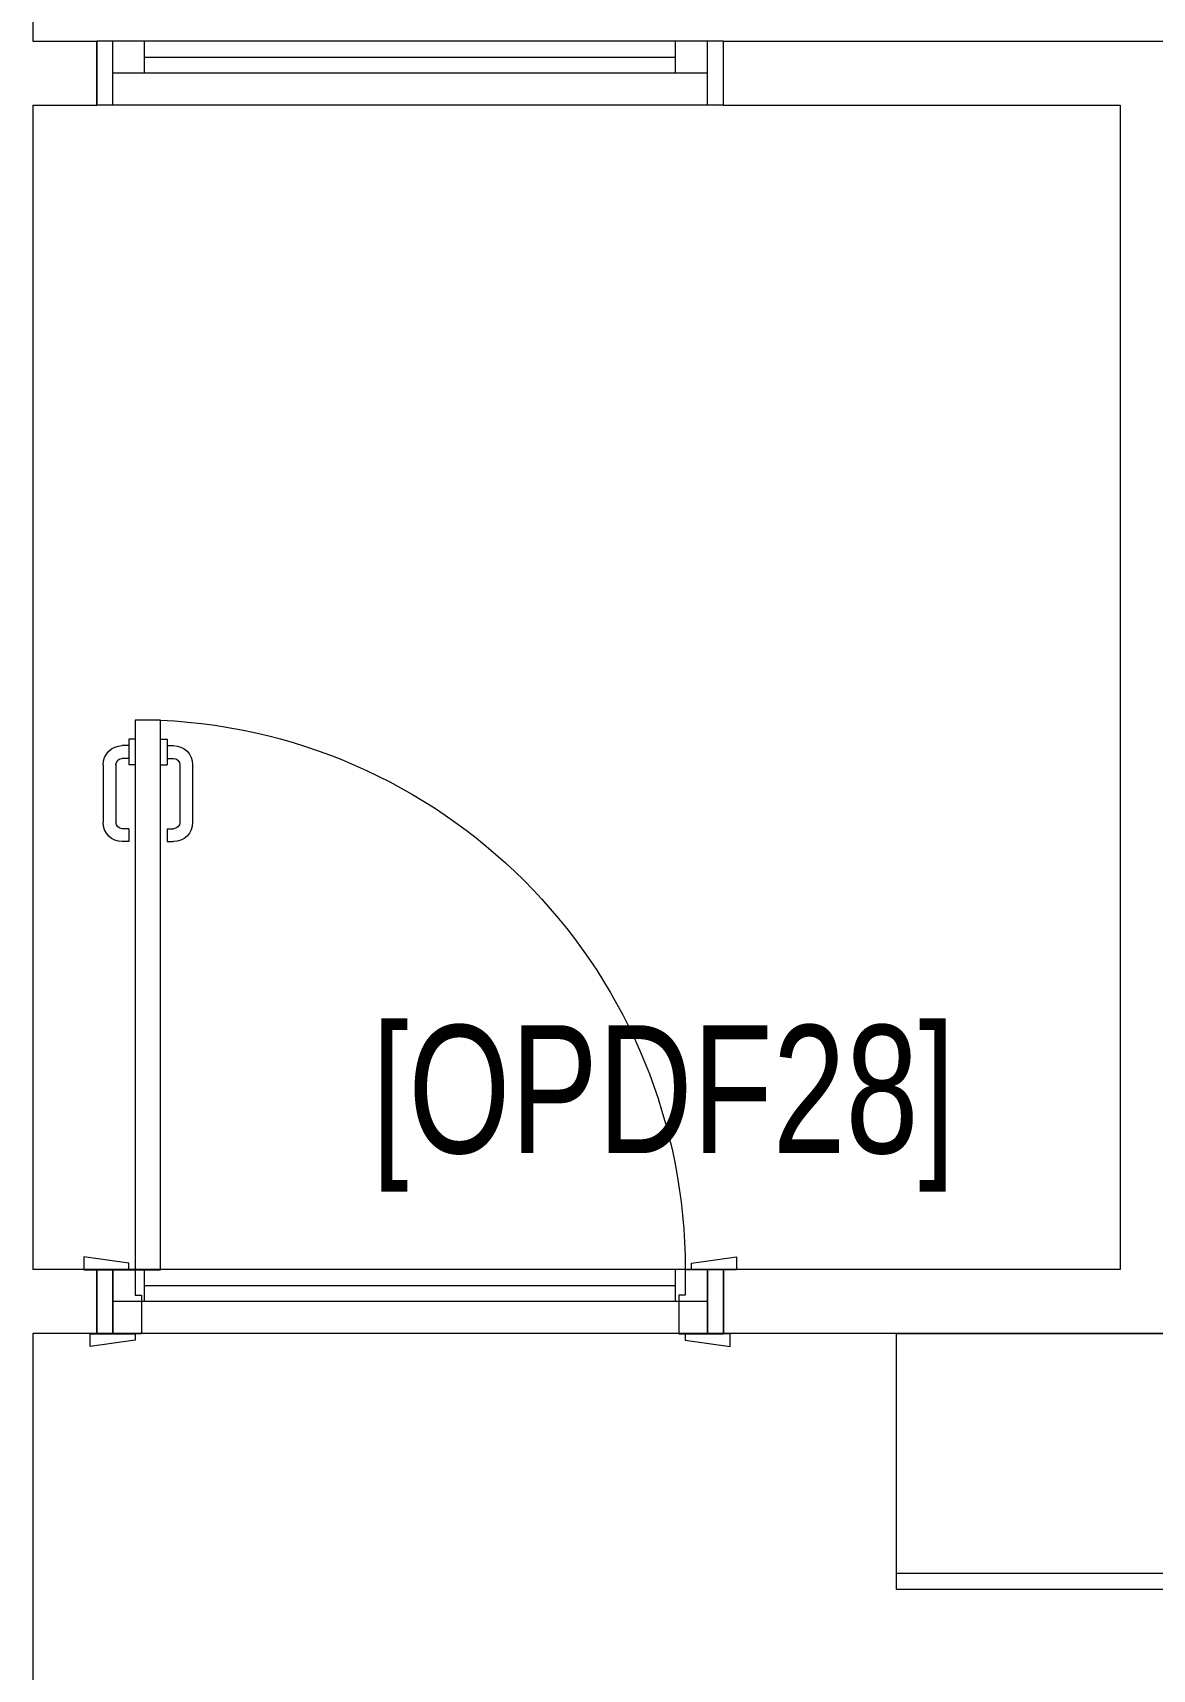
# Model space of a CAD drawing. Header units: millimetres. Extents: x -2143172 to 5255, y -610845 to 279739.
# Drawn here: x -1239891 to -1238141, y -29059 to -26501 of the extents above; entities that cross this region are included whole.
import ezdxf

# ---------------------------------------------------------------- set-up
doc = ezdxf.new("R2010")
doc.units = ezdxf.units.MM
doc.header["$LTSCALE"] = 30
doc.layers.get('0').update_dxf_attribs({"lineweight": 5})
for name, color, linetype, lineweight in [('72_EGR_BASE_TEXT', 7, 'Continuous', 5), ('Aluminum', 7, 'Continuous', 5), ('LOADING', 163, 'Continuous', 5), ('Walls', 32, 'Continuous', 5)]:
    doc.layers.add(name, color=color, linetype=linetype, lineweight=lineweight)
doc.layers.add('Wooden Joinery', color=7, linetype='Continuous', lineweight=5, true_color=0x521300)
doc.styles.add('X3G_ENTITY_9F38', font='swisscl.ttf', dxfattribs={"height": 0.2})

# ---------------------------------------------------------------- blocks, each defined once
blk = doc.blocks.new('A$C72370EFE')
at = {"layer": 'Wooden Joinery'}
for p, q in [((-0.01, -0.04), (-0.02, -0.04)), ((-0.01, -0.03), (-0.01, -0.07)), ((0, -0.03), (-0.01, -0.03)), ((0.04, -0.03), (0.05, -0.03)), ((0.05, -0.03), (0.05, -0.07)), ((0.05, -0.04), (0.06, -0.04)), ((-0.05, -0.07), (-0.05, -0.16)), ((-0.03, -0.07), (-0.03, -0.16)), ((-0.01, -0.06), (-0.02, -0.06)), ((0, -0.07), (-0.01, -0.07)), ((0.04, -0.07), (0.05, -0.07)), ((0.05, -0.06), (0.06, -0.06)), ((0.07, -0.07), (0.07, -0.16)), ((0.09, -0.07), (0.09, -0.16)), ((-0.01, -0.17), (-0.02, -0.17)), ((-0.01, -0.17), (-0.01, -0.19)), ((0.05, -0.17), (0.06, -0.17)), ((0.05, -0.17), (0.05, -0.19)), ((-0.01, -0.19), (-0.02, -0.19)), ((0.05, -0.19), (0.06, -0.19))]:
    blk.add_line(p, q, dxfattribs=at)
for centre, radius, start, end in [((-0.02, -0.07), 0.03, 90, 180), ((0.06, -0.07), 0.03, 0, 90), ((-0.02, -0.07), 0.01, 90, 180), ((0.06, -0.07), 0.01, 0, 90), ((-0.02, -0.16), 0.03, 180, 270), ((-0.02, -0.16), 0.01, 180, 270), ((0.06, -0.16), 0.01, 270, 0), ((0.06, -0.16), 0.03, 270, 0)]:
    blk.add_arc(centre, radius, start, end, dxfattribs=at)
blk = doc.blocks.new('A$C5DAD61B4')
at = {"layer": 'Wooden Joinery'}
for points in [[(80, 959.1), (80, 969.1), (10, 979.1), (10, 959.1)], [(940, 959.1), (940, 969.1), (1010, 979.1), (1010, 959.1)], [(70, 859.1), (70, 849.1), (0, 839.1), (0, 859.1)], [(120, 859.1), (120, 0), (80, 0), (80, 859.1)], [(950, 859.1), (950, 849.1), (1020, 839.1), (1020, 859.1)]]:
    blk.add_lwpolyline(points, close=True, dxfattribs=at)
for points in [[(45, 859.1), (45, 959.1), (20, 959.1), (20, 859.1), (45, 859.1)], [(45, 859.1), (80, 859.1), (80, 899.1), (90, 899.1), (90, 959.1), (45, 959.1), (45, 859.1)], [(975, 859.1), (940, 859.1), (940, 899.1), (930, 899.1), (930, 959.1), (975, 959.1), (975, 859.1)], [(975, 859.1), (975, 959.1), (1000, 959.1), (1000, 859.1), (975, 859.1)]]:
    blk.add_lwpolyline(points, dxfattribs=at)
blk.add_arc((80, 859.1), 860, 272.666, 0, dxfattribs=at)
at = {"layer": 'Wooden Joinery', "xscale": 999.9999999998854, "yscale": 999.9999999998854, "zscale": 999.9999999998854, "rotation": 180}
blk.add_blockref('A$C72370EFE', (120, 0), dxfattribs=at)
blk = doc.blocks.new('GF21027-P')
at = {"color": 0}
for p, q in [((0.4, 0.4), (-0.4, 0.4)), ((-0.4, 0.4), (-0.4, 0)), ((0.4, 0), (0.4, 0.4)), ((-0.4, 0.025), (0.4, 0.025)), ((-0.4, 0), (0.4, 0))]:
    blk.add_line(p, q, dxfattribs=at)

msp = doc.modelspace()

# ---------------------------------------------------------------- linework, layer by layer
at = {"layer": 'Aluminum', "color": 5}
for p, q in [((-1238810.9, -26514.7), (-1239790.9, -26514.7)), ((-1239765.9, -26614.7), (-1239765.9, -26514.7)), ((-1239715.9, -26564.7), (-1239715.9, -26514.7)), ((-1238885.9, -26564.7), (-1238885.9, -26514.7)), ((-1238835.9, -26614.7), (-1238835.9, -26514.7)), ((-1239715.9, -26539.7), (-1238885.9, -26539.7)), ((-1238835.9, -26564.7), (-1239765.9, -26564.7)), ((-1238810.9, -26614.7), (-1239790.9, -26614.7)), ((-1238810.9, -28434.7), (-1239790.9, -28434.7)), ((-1239765.9, -28534.7), (-1239765.9, -28434.7)), ((-1239715.9, -28484.7), (-1239715.9, -28434.7)), ((-1238885.9, -28484.7), (-1238885.9, -28434.7)), ((-1238835.9, -28534.7), (-1238835.9, -28434.7)), ((-1239715.9, -28459.7), (-1238885.9, -28459.7)), ((-1238835.9, -28484.7), (-1239765.9, -28484.7)), ((-1238810.9, -28534.7), (-1239790.9, -28534.7))]:
    msp.add_line(p, q, dxfattribs=at)
at = {"layer": 'Walls'}
for p, q in [((-1239890.9, -22514.7), (-1239890.9, -26514.7)), ((-1239890.9, -26514.7), (-1239790.9, -26514.7)), ((-1239790.9, -26614.7), (-1239790.9, -26514.7)), ((-1238810.9, -26514.7), (-1237470.9, -26514.7)), ((-1238810.9, -26614.7), (-1238810.9, -26514.7)), ((-1239890.9, -26614.7), (-1239790.9, -26614.7)), ((-1239890.9, -26614.7), (-1239890.9, -28434.7)), ((-1238810.9, -26614.7), (-1238190.9, -26614.7)), ((-1238190.9, -26614.7), (-1238190.9, -28434.7)), ((-1239790.9, -28434.7), (-1239890.9, -28434.7)), ((-1239790.9, -28434.7), (-1239790.9, -28534.7)), ((-1239790.9, -28534.7), (-1239790.9, -28434.7)), ((-1238190.9, -28434.7), (-1238810.9, -28434.7)), ((-1238810.9, -28434.7), (-1238810.9, -28534.7)), ((-1238810.9, -28534.7), (-1238810.9, -28434.7)), ((-1239890.9, -28534.7), (-1239890.9, -32534.7)), ((-1239790.9, -28534.7), (-1239890.9, -28534.7)), ((-1237470.9, -28534.7), (-1238810.9, -28534.7))]:
    msp.add_line(p, q, dxfattribs=at)
for points in [[(-1239790.9, -26514.7), (-1239790.9, -26614.7)], [(-1238810.9, -26614.7), (-1238810.9, -26514.7)]]:
    msp.add_lwpolyline(points, dxfattribs=at)

# ---------------------------------------------------------------- block references
at = {"layer": 'LOADING', "color": 1, "xscale": -1000, "yscale": 1000, "zscale": 1000, "rotation": 359.9999999787381}
msp.add_blockref('GF21027-P', (-1238140.9, -28934.7), dxfattribs=at)
at = {"layer": 'Wooden Joinery', "xscale": -1, "rotation": 180}
msp.add_blockref('A$C5DAD61B4', (-1239810.9, -27575.7), dxfattribs=at)

# ---------------------------------------------------------------- texts
at = {"layer": '72_EGR_BASE_TEXT', "insert": (-1238905, -28052.6, 0), "char_height": 200, "attachment_point": 2, "style": 'X3G_ENTITY_9F38'}
msp.add_mtext('[OPDF28]', dxfattribs=at)

doc.saveas('drawing.dxf')
